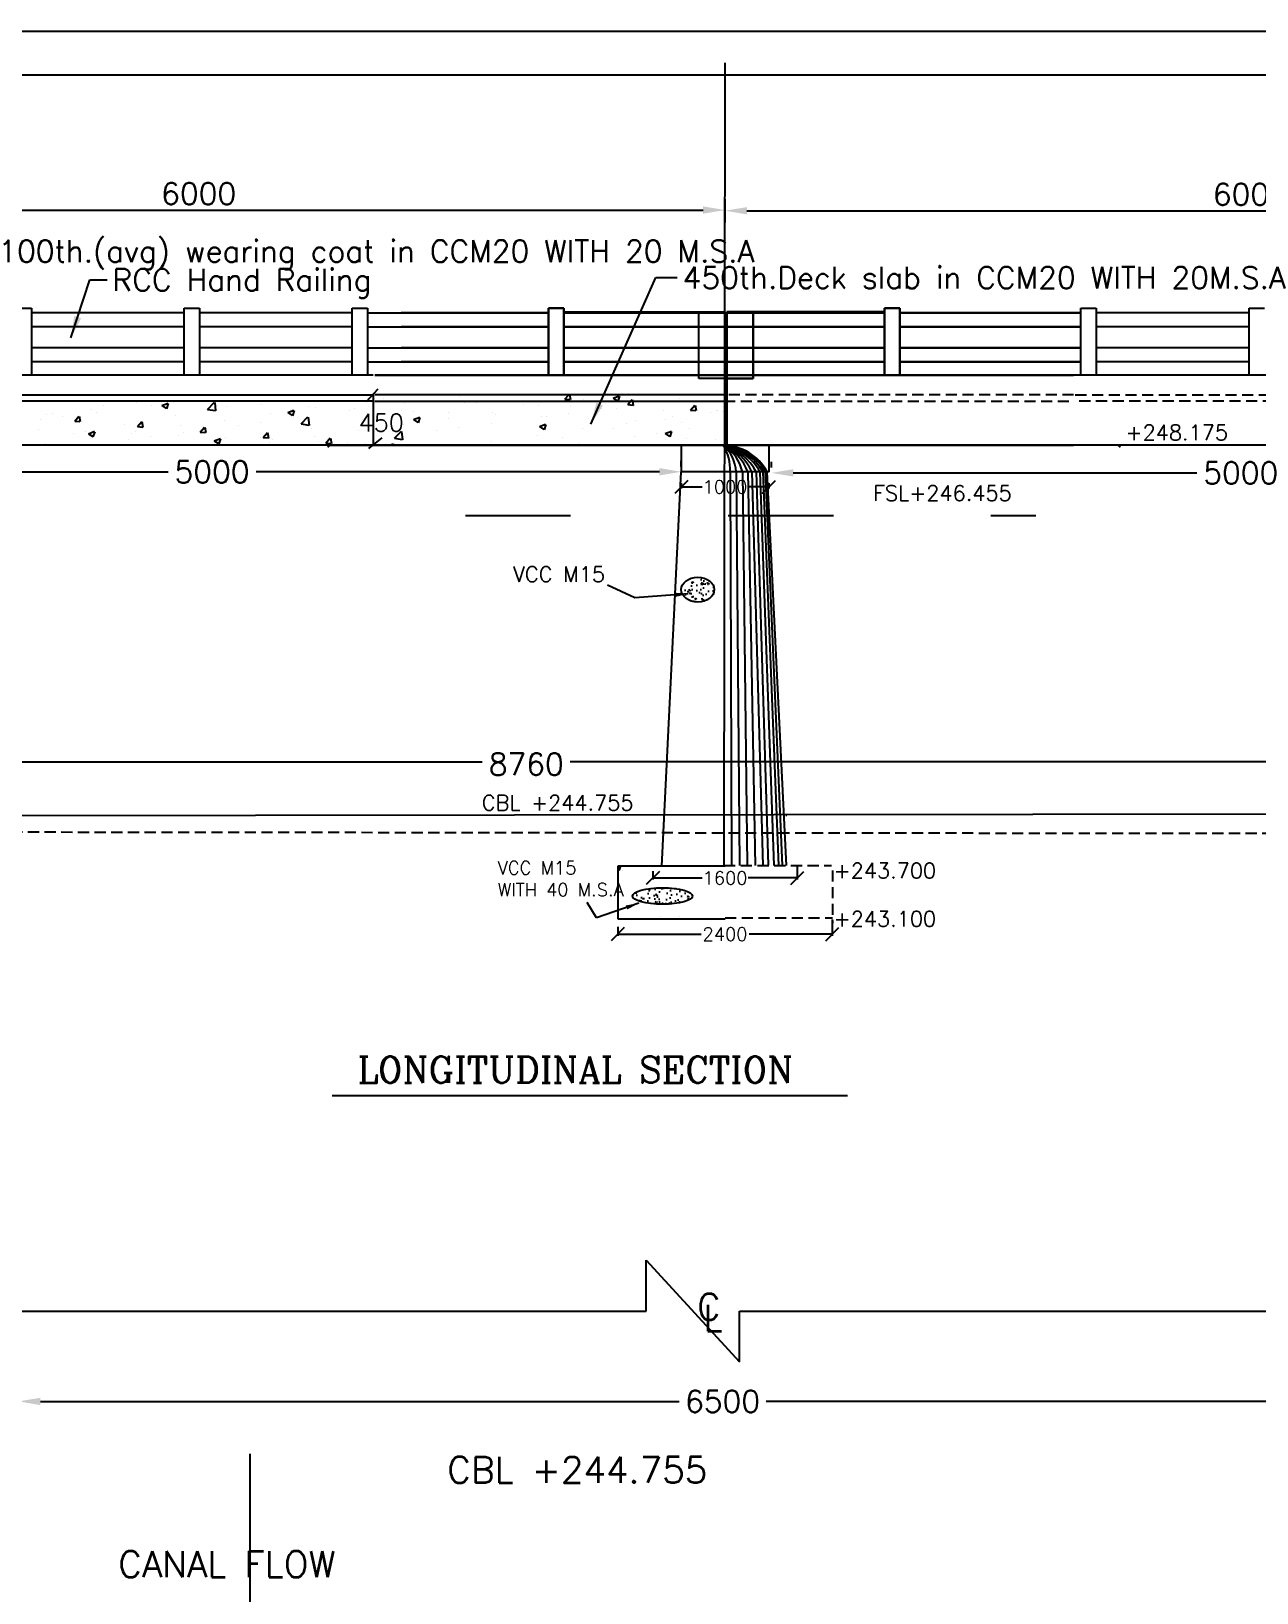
# Model space of a CAD drawing. Header units: inches. Extents: x 51525 to 54746, y 80446 to 81529.
# Drawn here: x 51664.4 to 51804.3, y 81328 to 81506.5 of the extents above; entities that cross this region are included whole.
import ezdxf

# ---------------------------------------------------------------- set-up
doc = ezdxf.new("R2010")
doc.units = ezdxf.units.IN
doc.header["$MEASUREMENT"] = 0
for name, pattern in [('ACAD_ISO03W100', [30, 12, -18]), ('CENTER', [50.8, 31.75, -6.35, 6.35, -6.35]), ('DASHED2', [9.525, 6.35, -3.175])]:
    doc.linetypes.add(name, pattern=pattern)
for name, color, linetype in [('CENTER LINE', 1, 'CENTER'), ('dim', 2, 'Continuous'), ('hat', 8, 'Continuous'), ('text', 6, 'Continuous')]:
    doc.layers.add(name, color=color, linetype=linetype)
doc.styles.add('RC', font='romanc.shx')
doc.styles.add('rs', font='romans.shx')
doc.styles.get("Standard").update_dxf_attribs({"font": 'romans.shx'})
doc.dimstyles.new('ISO-25', dxfattribs={"dimtxt": 2.5, "dimasz": 2.5, "dimexe": 1.25, "dimexo": 0.625, "dimtad": 1, "dimtxsty": 'Standard', "dimcen": 2.5, "dimadec": 0, "dimazin": 0, "dimtfac": 1, "dimtmove": 0, "dimatfit": 3, "dimfxl": 1, "dimarcsym": 0})
doc.dimstyles.get("Standard").update_dxf_attribs({"dimtxt": 1.5, "dimasz": 1.5, "dimexe": 0.18, "dimexo": 0.0625, "dimgap": 0.09, "dimtad": 0, "dimdec": 0, "dimlfac": 100, "dimzin": 0, "dimdsep": 46, "dimtxsty": 'Standard', "dimblk": 'OBLIQUE', "dimcen": 0.09, "dimadec": 0, "dimazin": 0, "dimtfac": 1, "dimtdec": 0, "dimtofl": 0, "dimtmove": 0, "dimatfit": 3, "dimfxl": 1, "dimtolj": 1, "dimtzin": 0, "dimarcsym": 0})

# ---------------------------------------------------------------- blocks, each defined once
blk = doc.blocks.new('_Oblique')
at = {"color": 0, "linetype": 'ByBlock', "lineweight": -2}
blk.add_line((-0.5, -0.5), (0.5, 0.5), dxfattribs=at)
blk = doc.blocks.new('*D208')
at = {"layer": 'text', "color": 0, "lineweight": -2, "transparency": 16777216}
for p, q in [((51623.39, 81486.63), (51623.39, 81487.28)), ((51625.89, 81486.03), (51741.11, 81486.03)), ((51743.61, 81486.62), (51743.61, 81487.28))]:
    blk.add_line(p, q, dxfattribs=at)
at = {"layer": 'text', "color": 0, "transparency": 16777216}
for points in [[(51625.89, 81486.45), (51625.89, 81485.62), (51623.39, 81486.03)], [(51741.11, 81486.45), (51741.11, 81485.62), (51743.61, 81486.03)]]:
    blk.add_solid(points, dxfattribs=at)
at = {"layer": 'text', "color": 0, "transparency": 16777216, "insert": (51683.5, 81487.91), "char_height": 2.5, "attachment_point": 5}
blk.add_mtext('6000', dxfattribs=at)
blk = doc.blocks.new('*D209')
at = {"color": 0, "lineweight": -2, "transparency": 16777216}
for p, q in [((51743.61, 81484.62), (51743.61, 81487.21)), ((51746.11, 81485.96), (51861.1, 81485.96)), ((51863.6, 81484.62), (51863.6, 81487.21))]:
    blk.add_line(p, q, dxfattribs=at)
at = {"color": 0, "transparency": 16777216}
for points in [[(51746.11, 81486.37), (51746.11, 81485.54), (51743.61, 81485.96)], [(51861.1, 81486.37), (51861.1, 81485.54), (51863.6, 81485.96)]]:
    blk.add_solid(points, dxfattribs=at)
at = {"color": 0, "transparency": 16777216, "insert": (51803.61, 81487.83), "char_height": 2.5, "attachment_point": 5}
blk.add_mtext('6000', dxfattribs=at)
blk = doc.blocks.new('*D210')
at = {"layer": 'text', "color": 0, "lineweight": -2, "transparency": 16777216}
for p, q in [((51748.9, 81456.63), (51748.9, 81457.25)), ((51856.12, 81456.63), (51856.12, 81457.25)), ((51751.4, 81456), (51797.48, 81456)), ((51853.62, 81456), (51807.54, 81456))]:
    blk.add_line(p, q, dxfattribs=at)
at = {"layer": 'text', "color": 0, "transparency": 16777216}
for points in [[(51751.4, 81456.42), (51751.4, 81455.59), (51748.9, 81456)], [(51853.62, 81456.42), (51853.62, 81455.59), (51856.12, 81456)]]:
    blk.add_solid(points, dxfattribs=at)
at = {"layer": 'text', "color": 0, "transparency": 16777216, "insert": (51802.51, 81456), "char_height": 2.5, "attachment_point": 5}
blk.add_mtext('5000', dxfattribs=at)
blk = doc.blocks.new('*D218')
at = {"layer": 'text', "color": 0, "lineweight": -2, "transparency": 16777216}
for p, q in [((51631.44, 81456.63), (51631.44, 81457.38)), ((51738.61, 81456.75), (51738.61, 81457.38)), ((51633.94, 81456.13), (51680, 81456.13)), ((51736.11, 81456.13), (51690.06, 81456.13))]:
    blk.add_line(p, q, dxfattribs=at)
at = {"layer": 'text', "color": 0, "transparency": 16777216}
for points in [[(51633.94, 81456.55), (51633.94, 81455.71), (51631.44, 81456.13)], [(51736.11, 81456.55), (51736.11, 81455.71), (51738.61, 81456.13)]]:
    blk.add_solid(points, dxfattribs=at)
at = {"layer": 'text', "color": 0, "transparency": 16777216, "insert": (51685.03, 81456.13), "char_height": 2.5, "attachment_point": 5}
blk.add_mtext('5000', dxfattribs=at)
blk = doc.blocks.new('*D221')
at = {"color": 0, "lineweight": -2, "transparency": 16777216}
for p, q in [((51751.86, 81410.99), (51751.86, 81409.54)), ((51735.36, 81410.5), (51735.36, 81409.54)), ((51735.36, 81409.72), (51740.99, 81409.72)), ((51751.86, 81409.72), (51746.24, 81409.72))]:
    blk.add_line(p, q, dxfattribs=at)
at = {"color": 0, "lineweight": -2, "transparency": 16777216, "xscale": 1.5, "yscale": 1.5, "zscale": 1.5, "rotation": 180}
blk.add_blockref('_Oblique', (51735.36, 81409.72), dxfattribs=at)
at = {"color": 0, "lineweight": -2, "transparency": 16777216, "xscale": 1.5, "yscale": 1.5, "zscale": 1.5}
blk.add_blockref('_Oblique', (51751.86, 81409.72), dxfattribs=at)
at = {"color": 0, "transparency": 16777216, "insert": (51743.61, 81409.72), "char_height": 1.5, "attachment_point": 5}
blk.add_mtext('\\A1;1600', dxfattribs=at)
blk = doc.blocks.new('*D220')
at = {"color": 0, "lineweight": -2, "transparency": 16777216}
for p, q in [((51731.36, 81404.12), (51731.36, 81403.12)), ((51755.86, 81404.99), (51755.86, 81403.12)), ((51731.36, 81403.3), (51740.88, 81403.3)), ((51755.86, 81403.3), (51746.35, 81403.3))]:
    blk.add_line(p, q, dxfattribs=at)
at = {"color": 0, "lineweight": -2, "transparency": 16777216, "xscale": 1.5, "yscale": 1.5, "zscale": 1.5, "rotation": 180}
blk.add_blockref('_Oblique', (51731.36, 81403.3), dxfattribs=at)
at = {"color": 0, "lineweight": -2, "transparency": 16777216, "xscale": 1.5, "yscale": 1.5, "zscale": 1.5}
blk.add_blockref('_Oblique', (51755.86, 81403.3), dxfattribs=at)
at = {"color": 0, "transparency": 16777216, "insert": (51743.61, 81403.3), "char_height": 1.5, "attachment_point": 5}
blk.add_mtext('\\A1;2400', dxfattribs=at)
blk = doc.blocks.new('*D219')
at = {"color": 0, "lineweight": -2, "transparency": 16777216}
for p, q in [((51738.61, 81454.82), (51738.61, 81454.22)), ((51738.61, 81454.4), (51740.99, 81454.4)), ((51748.61, 81454.4), (51746.24, 81454.4)), ((51748.61, 81454.82), (51748.61, 81454.22))]:
    blk.add_line(p, q, dxfattribs=at)
at = {"color": 0, "lineweight": -2, "transparency": 16777216, "xscale": 1.5, "yscale": 1.5, "zscale": 1.5, "rotation": 180}
blk.add_blockref('_Oblique', (51738.61, 81454.4), dxfattribs=at)
at = {"color": 0, "lineweight": -2, "transparency": 16777216, "xscale": 1.5, "yscale": 1.5, "zscale": 1.5}
blk.add_blockref('_Oblique', (51748.61, 81454.4), dxfattribs=at)
at = {"color": 0, "transparency": 16777216, "insert": (51743.61, 81454.4), "char_height": 1.5, "attachment_point": 5}
blk.add_mtext('\\A1;1000', dxfattribs=at)
blk = doc.blocks.new('*D275')
at = {"color": 0, "lineweight": -2, "transparency": 16777216}
for p, q in [((51662.93, 81350.6), (51662.93, 81348.66)), ((51823.73, 81350.6), (51823.73, 81348.66)), ((51665.43, 81349.91), (51738.36, 81349.91)), ((51821.23, 81349.91), (51748.3, 81349.91))]:
    blk.add_line(p, q, dxfattribs=at)
at = {"color": 0, "transparency": 16777216}
for points in [[(51665.43, 81350.33), (51665.43, 81349.49), (51662.93, 81349.91)], [(51821.23, 81350.33), (51821.23, 81349.49), (51823.73, 81349.91)]]:
    blk.add_solid(points, dxfattribs=at)
at = {"color": 0, "transparency": 16777216, "insert": (51743.33, 81349.91), "char_height": 2.5, "attachment_point": 5}
blk.add_mtext('6500', dxfattribs=at)
blk = doc.blocks.new('*D310')
at = {"color": 0, "lineweight": -2, "transparency": 16777216}
for p, q in [((51638.86, 81417.46), (51638.86, 81424.25)), ((51851.07, 81417.72), (51851.07, 81424.25)), ((51641.36, 81423), (51715.88, 81423)), ((51848.57, 81423), (51725.94, 81423))]:
    blk.add_line(p, q, dxfattribs=at)
at = {"color": 0, "transparency": 16777216}
for points in [[(51641.36, 81423.42), (51641.36, 81422.58), (51638.86, 81423)], [(51848.57, 81423.42), (51848.57, 81422.58), (51851.07, 81423)]]:
    blk.add_solid(points, dxfattribs=at)
at = {"color": 0, "transparency": 16777216, "insert": (51720.91, 81422.72), "char_height": 2.5, "attachment_point": 5}
blk.add_mtext('8760', dxfattribs=at)

msp = doc.modelspace()

# ---------------------------------------------------------------- hatches: boundary and pattern name
h = msp.add_hatch()
h.set_pattern_fill('AR-CONC', color=256, scale=0.25, style=0)
h.set_pattern_definition([(50, (0, 0), (1.793150457, -0.156880337), [0.1875, -2.0625]), (355, (0, 0), (-0.346878334, 1.880480334), [0.15, -1.65]), (100.4514, (0.1494, -0.013), (1.446273454, 1.723598855), [0.159350475, -1.75285528]), (46.1842, (0, 0.5), (2.66810262, -0.413797536), [0.28125, -3.09375]), (96.6356, (0.2223, 0.4655), (2.336656764, 2.43529468), [0.23902572, -2.6292825]), (351.1842, (0, 0.5), (2.33665486, 2.4352965), [0.225, -2.475]), (21, (0.25, 0.375), (1.49226763, -1.006547227), [0.1875, -2.0625]), (326, (0.25, 0.375), (0.60828833, 1.812875113), [0.15, -1.65]), (71.4514, (0.3744, 0.2911), (2.10055657, 0.806326242), [0.159350475, -1.75285528]), (37.5, (0, 0), (0.0303996383, 0.8322346346), [0, -1.63, 0, -1.675, 0, -1.65625]), (7.5, (0, 0), (0.657673844, 0.98602928), [0, -0.955, 0, -1.5925, 0, -0.63125]), (327.5, (-0.5575, 0), (1.3345560904, -0.0563871793), [0, -0.625, 0, -1.95, 0, -2.5875]), (317.5, (-0.8075, 0), (1.457965423, 0.250262456), [0, -0.8125, 0, -1.295, 0, -1.8375])])
edge = h.paths.add_edge_path()
edge.add_ellipse((51740.497, 81442.66), major_axis=(1.89, 0), ratio=0.7499997, start_angle=0, end_angle=360)
h = msp.add_hatch()
h.set_pattern_fill('AR-CONC', color=256, scale=0.25, style=0)
h.set_pattern_definition([(50, (0, -1.7567), (1.793150457, -0.156880337), [0.1875, -2.0625]), (355, (0, -1.7567), (-0.346878334, 1.880480334), [0.15, -1.65]), (100.4514, (0.1494, -1.7697), (1.446273454, 1.723598855), [0.159350475, -1.75285528]), (46.1842, (0, -1.2567), (2.66810262, -0.413797536), [0.28125, -3.09375]), (96.6356, (0.2223, -1.2911), (2.336656764, 2.43529468), [0.23902572, -2.6292825]), (351.1842, (0, -1.2567), (2.33665486, 2.4352965), [0.225, -2.475]), (21, (0.25, -1.3817), (1.49226763, -1.006547227), [0.1875, -2.0625]), (326, (0.25, -1.3817), (0.60828833, 1.812875113), [0.15, -1.65]), (71.4514, (0.3744, -1.4655), (2.10055657, 0.806326242), [0.159350475, -1.75285528]), (37.5, (0, -1.75666), (0.0303996383, 0.8322346346), [0, -1.63, 0, -1.675, 0, -1.65625]), (7.5, (0, -1.7567), (0.657673844, 0.98602928), [0, -0.955, 0, -1.5925, 0, -0.63125]), (327.5, (-0.5575, -1.75666), (1.3345560904, -0.0563871793), [0, -0.625, 0, -1.95, 0, -2.5875]), (317.5, (-0.8075, -1.7567), (1.457965423, 0.250262456), [0, -0.8125, 0, -1.295, 0, -1.8375])])
edge = h.paths.add_edge_path()
edge.add_ellipse((51736.476, 81407.657), major_axis=(3.429, 0), ratio=0.2755869, start_angle=0, end_angle=360)

# ---------------------------------------------------------------- linework, layer by layer
at = {"color": 0}
for p, q in [((51743.515, 81411.147), (51743.615, 81502.858)), ((51662.64, 81474.808), (51664.39, 81474.808)), ((51664.39, 81474.808), (51664.39, 81467.183)), ((51681.84, 81474.308), (51664.39, 81474.308)), ((51681.84, 81467.183), (51681.84, 81474.808)), ((51681.84, 81474.808), (51683.59, 81474.808)), ((51683.59, 81474.808), (51683.59, 81467.183)), ((51701.04, 81474.308), (51683.59, 81474.308)), ((51701.04, 81474.808), (51702.79, 81474.808)), ((51701.04, 81467.183), (51701.04, 81474.808)), ((51702.79, 81474.808), (51702.79, 81467.183)), ((51702.79, 81474.308), (51723.44, 81474.308)), ((51723.44, 81474.308), (51706.615, 81474.308)), ((51723.44, 81467.183), (51723.44, 81474.808)), ((51723.44, 81474.808), (51725.19, 81474.808)), ((51725.19, 81474.808), (51723.44, 81474.808)), ((51723.44, 81474.808), (51723.44, 81467.183)), ((51725.19, 81474.808), (51725.19, 81467.183)), ((51725.19, 81467.183), (51725.19, 81474.808)), ((51725.19, 81474.399), (51743.615, 81474.399)), ((51743.515, 81474.308), (51725.19, 81474.308)), ((51725.19, 81474.308), (51743.515, 81474.308)), ((51740.615, 81466.774), (51740.615, 81474.399)), ((51743.615, 81474.399), (51743.615, 81466.774)), ((51743.815, 81466.774), (51743.815, 81474.399)), ((51743.815, 81474.399), (51761.84, 81474.399)), ((51761.84, 81474.399), (51743.815, 81474.399)), ((51743.815, 81474.399), (51743.815, 81466.774)), ((51761.84, 81474.308), (51743.815, 81474.308)), ((51743.815, 81474.308), (51761.84, 81474.308)), ((51746.815, 81474.399), (51746.815, 81466.774)), ((51746.815, 81466.774), (51746.815, 81474.399)), ((51761.84, 81467.183), (51761.84, 81474.808)), ((51761.84, 81474.808), (51763.59, 81474.808)), ((51763.59, 81474.808), (51761.84, 81474.808)), ((51761.84, 81474.808), (51761.84, 81467.183)), ((51763.59, 81474.808), (51763.59, 81467.183)), ((51763.59, 81467.183), (51763.59, 81474.808)), ((51784.26, 81474.308), (51763.59, 81474.308)), ((51763.59, 81474.308), (51784.26, 81474.308)), ((51784.26, 81474.808), (51786.01, 81474.808)), ((51784.26, 81467.183), (51784.26, 81474.808)), ((51786.01, 81474.808), (51786.01, 81467.183)), ((51803.46, 81474.308), (51786.01, 81474.308)), ((51803.46, 81467.183), (51803.46, 81474.808)), ((51803.46, 81474.808), (51805.21, 81474.808)), ((51681.84, 81472.683), (51664.39, 81472.683)), ((51701.04, 81472.683), (51683.59, 81472.683)), ((51702.79, 81472.683), (51723.44, 81472.683)), ((51723.44, 81472.683), (51706.615, 81472.683)), ((51743.515, 81472.683), (51725.19, 81472.683)), ((51725.19, 81472.683), (51743.515, 81472.683)), ((51761.84, 81472.683), (51743.815, 81472.683)), ((51743.815, 81472.683), (51761.84, 81472.683)), ((51784.26, 81472.683), (51763.59, 81472.683)), ((51763.59, 81472.683), (51784.26, 81472.683)), ((51803.46, 81472.683), (51786.01, 81472.683)), ((51681.84, 81470.308), (51664.39, 81470.308)), ((51701.04, 81470.308), (51683.59, 81470.308)), ((51702.79, 81470.308), (51723.44, 81470.308)), ((51723.44, 81470.308), (51706.615, 81470.308)), ((51743.515, 81470.308), (51725.19, 81470.308)), ((51725.19, 81470.308), (51743.515, 81470.308)), ((51761.84, 81470.308), (51743.815, 81470.308)), ((51743.815, 81470.308), (51761.84, 81470.308)), ((51784.26, 81470.308), (51763.59, 81470.308)), ((51763.59, 81470.308), (51784.26, 81470.308)), ((51803.46, 81470.308), (51786.01, 81470.308)), ((51681.84, 81468.683), (51664.39, 81468.683)), ((51701.04, 81468.683), (51683.59, 81468.683)), ((51702.79, 81468.683), (51723.44, 81468.683)), ((51723.44, 81468.683), (51706.615, 81468.683)), ((51743.515, 81468.683), (51725.19, 81468.683)), ((51725.19, 81468.683), (51743.515, 81468.683)), ((51761.84, 81468.683), (51743.815, 81468.683)), ((51743.815, 81468.683), (51761.84, 81468.683)), ((51784.26, 81468.683), (51763.59, 81468.683)), ((51763.59, 81468.683), (51784.26, 81468.683)), ((51803.46, 81468.683), (51786.01, 81468.683)), ((51703.415, 81467.183), (51623.615, 81467.183)), ((51664.39, 81467.183), (51662.64, 81467.183)), ((51683.59, 81467.183), (51681.84, 81467.183)), ((51702.79, 81467.183), (51701.04, 81467.183)), ((51783.415, 81467.183), (51703.615, 81467.183)), ((51703.615, 81467.183), (51783.415, 81467.183)), ((51725.19, 81467.183), (51723.44, 81467.183)), ((51723.44, 81467.183), (51725.19, 81467.183)), ((51743.615, 81466.774), (51740.615, 81466.774)), ((51743.615, 81464.524), (51743.615, 81466.774)), ((51746.815, 81466.774), (51743.815, 81466.774)), ((51743.815, 81466.774), (51743.815, 81464.524)), ((51743.815, 81466.774), (51746.815, 81466.774)), ((51743.815, 81464.524), (51743.815, 81466.774)), ((51763.59, 81467.183), (51761.84, 81467.183)), ((51761.84, 81467.183), (51763.59, 81467.183)), ((51863.435, 81467.183), (51763.59, 81467.183)), ((51786.01, 81467.183), (51784.26, 81467.183)), ((51805.21, 81467.183), (51803.46, 81467.183)), ((51743.515, 81464.933), (51703.615, 81464.933)), ((51704.556, 81464.484), (51704.556, 81464.484)), ((51707.047, 81464.886), (51707.047, 81464.886)), ((51709.895, 81464.258), (51709.895, 81464.258)), ((51713.279, 81464.761), (51713.279, 81464.761)), ((51725.334, 81464.427), (51725.758, 81464.933)), ((51725.334, 81464.427), (51725.932, 81464.375)), ((51725.994, 81464.335), (51725.884, 81464.933)), ((51727.439, 81464.355), (51727.439, 81464.355)), ((51730.821, 81464.531), (51731.521, 81464.799)), ((51730.821, 81464.531), (51731.318, 81464.195)), ((51731.39, 81464.183), (51731.584, 81464.76)), ((51732.828, 81464.183), (51732.989, 81464.374)), ((51733.079, 81464.183), (51733.051, 81464.334)), ((51738.364, 81464.466), (51738.364, 81464.466)), ((51743.715, 81458.774), (51743.715, 81464.524)), ((51743.815, 81458.774), (51743.815, 81464.524)), ((51743.815, 81464.524), (51743.815, 81458.774)), ((51703.415, 81464.183), (51623.615, 81464.183)), ((51665.417, 81464.183), (51665.431, 81464.173)), ((51665.494, 81464.134), (51665.51, 81464.183)), ((51666.165, 81462.636), (51666.165, 81462.636)), ((51666.808, 81462.747), (51666.808, 81462.747)), ((51669.341, 81461.926), (51669.823, 81462.5)), ((51670.001, 81461.833), (51669.885, 81462.46)), ((51671.216, 81463.277), (51671.216, 81463.277)), ((51671.775, 81462.895), (51671.775, 81462.895)), ((51672.64, 81463.748), (51672.64, 81463.748)), ((51676.41, 81464.026), (51676.41, 81464.026)), ((51678.091, 81463.726), (51678.091, 81463.726)), ((51679.305, 81463.708), (51680.005, 81463.977)), ((51679.305, 81463.708), (51679.802, 81463.373)), ((51679.865, 81463.333), (51680.068, 81463.937)), ((51680.594, 81464.056), (51680.594, 81464.056)), ((51680.868, 81462.554), (51680.868, 81462.554)), ((51684.52, 81463.263), (51685.299, 81464.074)), ((51684.52, 81463.263), (51685.409, 81463.125)), ((51685.312, 81464.043), (51685.312, 81464.043)), ((51685.473, 81463.081), (51685.363, 81464.031)), ((51686.7, 81463.555), (51686.7, 81463.555)), ((51690.65, 81463.817), (51690.65, 81463.817)), ((51691.667, 81462.792), (51691.667, 81462.792)), ((51693.676, 81462.907), (51694.376, 81463.176)), ((51693.676, 81462.907), (51694.174, 81462.572)), ((51694.236, 81462.532), (51694.439, 81463.136)), ((51695.193, 81461.607), (51695.971, 81462.419)), ((51695.988, 81463.592), (51695.988, 81463.592)), ((51696.802, 81463.496), (51696.802, 81463.496)), ((51700.672, 81463.101), (51700.672, 81463.101)), ((51701.327, 81463.366), (51701.327, 81463.366)), ((51701.853, 81464.136), (51701.853, 81464.136)), ((51703.615, 81464.183), (51743.515, 81464.183)), ((51706.665, 81463.14), (51706.665, 81463.14)), ((51706.963, 81463.929), (51706.963, 81463.929)), ((51708.014, 81463.058), (51708.014, 81463.058)), ((51712.003, 81462.915), (51712.003, 81462.915)), ((51713.846, 81464.059), (51713.846, 81464.059)), ((51715.233, 81464.033), (51715.233, 81464.033)), ((51717.111, 81462.901), (51717.111, 81462.901)), ((51717.341, 81462.689), (51717.341, 81462.689)), ((51720.571, 81463.807), (51720.571, 81463.807)), ((51722.304, 81463.651), (51722.304, 81463.651)), ((51722.68, 81462.464), (51722.68, 81462.464)), ((51723.254, 81462.476), (51723.254, 81462.476)), ((51725.757, 81462.806), (51725.757, 81462.806)), ((51725.909, 81463.582), (51725.909, 81463.582)), ((51729.545, 81463.305), (51729.545, 81463.305)), ((51731.247, 81463.356), (51731.247, 81463.356)), ((51731.381, 81464.156), (51731.39, 81464.183)), ((51732.507, 81463.8), (51732.828, 81464.183)), ((51732.507, 81463.8), (51733.104, 81463.747)), ((51733.167, 81463.707), (51733.079, 81464.183)), ((51735.86, 81464.136), (51735.86, 81464.136)), ((51736.586, 81463.13), (51736.586, 81463.13)), ((51737.562, 81462.416), (51737.562, 81462.416)), ((51739.679, 81463.172), (51740.161, 81463.747)), ((51739.679, 81463.172), (51740.277, 81463.12)), ((51740.34, 81463.08), (51740.224, 81463.707)), ((51741.924, 81462.905), (51741.924, 81462.905)), ((51742.593, 81463.098), (51742.593, 81463.098)), ((51742.696, 81463.12), (51742.696, 81463.12)), ((51743.376, 81463.022), (51743.376, 81463.022)), ((51665.199, 81460.979), (51665.199, 81460.979)), ((51665.484, 81462.066), (51665.484, 81462.066)), ((51667.988, 81462.396), (51667.988, 81462.396)), ((51669.341, 81461.926), (51669.938, 81461.873)), ((51670.538, 81460.754), (51670.538, 81460.754)), ((51670.903, 81460.483), (51671.603, 81460.752)), ((51671.463, 81460.108), (51671.666, 81460.712)), ((51675.036, 81461.553), (51675.036, 81461.553)), ((51676.288, 81460.697), (51676.288, 81460.697)), ((51676.513, 81461.298), (51676.995, 81461.873)), ((51676.513, 81461.298), (51677.111, 81461.246)), ((51677.174, 81461.206), (51677.058, 81461.833)), ((51681.422, 81461.402), (51681.422, 81461.402)), ((51683.686, 81460.671), (51684.168, 81461.245)), ((51683.686, 81460.671), (51684.284, 81460.618)), ((51684.346, 81460.578), (51684.231, 81461.205)), ((51686.474, 81462.042), (51686.474, 81462.042)), ((51688.066, 81461.442), (51688.066, 81461.442)), ((51690.569, 81461.771), (51690.569, 81461.771)), ((51690.858, 81460.043), (51691.341, 81460.618)), ((51694.357, 81462.27), (51694.357, 81462.27)), ((51695.193, 81461.607), (51696.082, 81461.469)), ((51696.146, 81461.426), (51696.035, 81462.376)), ((51696.351, 81461.056), (51696.351, 81461.056)), ((51701.731, 81460.807), (51701.731, 81460.807)), ((51702.182, 81462.057), (51702.182, 81462.057)), ((51705.865, 81459.952), (51706.644, 81460.764)), ((51706.818, 81459.771), (51706.707, 81460.721)), ((51706.925, 81461.557), (51706.925, 81461.557)), ((51708.047, 81462.106), (51708.748, 81462.375)), ((51708.047, 81462.106), (51708.545, 81461.771)), ((51708.608, 81461.731), (51708.811, 81462.335)), ((51710.648, 81460.817), (51710.648, 81460.817)), ((51712.059, 81462.261), (51712.059, 81462.261)), ((51713.151, 81461.146), (51713.151, 81461.146)), ((51716.939, 81461.645), (51716.939, 81461.645)), ((51722.419, 81461.305), (51723.119, 81461.574)), ((51722.419, 81461.305), (51722.916, 81460.97)), ((51722.979, 81460.93), (51723.182, 81461.534)), ((51727.317, 81461.026), (51727.317, 81461.026)), ((51728.018, 81462.238), (51728.018, 81462.238)), ((51730.929, 81461.096), (51730.929, 81461.096)), ((51732.368, 81461.666), (51732.368, 81461.666)), ((51733.356, 81462.013), (51733.356, 81462.013)), ((51736.761, 81462.097), (51736.761, 81462.097)), ((51736.79, 81460.505), (51737.49, 81460.773)), ((51737.35, 81460.129), (51737.553, 81460.734)), ((51738.694, 81461.787), (51738.694, 81461.787)), ((51739.52, 81461.02), (51739.52, 81461.02)), ((51666.043, 81459.308), (51666.043, 81459.308)), ((51669.204, 81460.552), (51669.204, 81460.552)), ((51670.903, 81460.483), (51671.4, 81460.147)), ((51671.094, 81459.948), (51671.094, 81459.948)), ((51675.46, 81459.782), (51675.46, 81459.782)), ((51675.876, 81460.528), (51675.876, 81460.528)), ((51677.963, 81460.112), (51677.963, 81460.112)), ((51681.214, 81460.303), (51681.214, 81460.303)), ((51681.751, 81460.61), (51681.751, 81460.61)), ((51685.274, 81459.682), (51685.974, 81459.951)), ((51685.274, 81459.682), (51685.771, 81459.346)), ((51685.834, 81459.307), (51686.037, 81459.911)), ((51686.552, 81460.077), (51686.552, 81460.077)), ((51690.519, 81460.055), (51690.519, 81460.055)), ((51690.859, 81460.043), (51691.456, 81459.991)), ((51691.519, 81459.951), (51691.403, 81460.578)), ((51691.546, 81459.463), (51691.546, 81459.463)), ((51691.89, 81459.852), (51691.89, 81459.852)), ((51696.68, 81460.167), (51696.68, 81460.167)), ((51697.229, 81459.626), (51697.229, 81459.626)), ((51698.031, 81459.415), (51698.513, 81459.99)), ((51698.031, 81459.415), (51698.629, 81459.363)), ((51698.265, 81458.933), (51698.515, 81459.183)), ((51698.515, 81459.183), (51708.515, 81459.183)), ((51698.692, 81459.323), (51698.576, 81459.95)), ((51700.545, 81459.487), (51700.545, 81459.487)), ((51702.567, 81459.401), (51702.567, 81459.401)), ((51783.415, 81459.183), (51703.615, 81459.183)), ((51703.615, 81459.183), (51783.415, 81459.183)), ((51704.332, 81459.985), (51704.332, 81459.985)), ((51705.535, 81459.183), (51705.686, 81459.362)), ((51705.774, 81459.183), (51705.748, 81459.323)), ((51705.865, 81459.952), (51706.754, 81459.814)), ((51707.905, 81459.175), (51707.905, 81459.175)), ((51716.989, 81459.572), (51716.989, 81459.572)), ((51722.183, 81460.322), (51722.183, 81460.322)), ((51725.097, 81460.095), (51725.097, 81460.095)), ((51726.914, 81459.36), (51726.914, 81459.36)), ((51733.23, 81460.192), (51733.23, 81460.192)), ((51735.733, 81460.522), (51735.733, 81460.522)), ((51736.79, 81460.505), (51737.287, 81460.169)), ((51738.633, 81456.13), (51738.633, 81459.183)), ((51739.157, 81459.901), (51739.157, 81459.901)), ((51742.575, 81459.791), (51742.575, 81459.791)), ((51748.665, 81456.13), (51748.665, 81459.183)), ((51788.515, 81459.183), (51778.515, 81459.183)), ((51788.765, 81458.933), (51788.515, 81459.183)), ((51736.389, 81411.055), (51738.615, 81456.13)), ((51748.665, 81456.13), (51738.615, 81456.13)), ((51638.864, 81416.835), (51851.07, 81417.096)), ((51731.365, 81411.055), (51731.365, 81405.055)), ((51743.615, 81411.055), (51731.365, 81411.055)), ((51731.365, 81410.671), (51731.466, 81410.603)), ((51731.528, 81410.563), (51731.693, 81411.055)), ((51731.863, 81410.577), (51731.863, 81410.577)), ((51738.456, 81405.365), (51738.456, 81405.365)), ((51731.365, 81405.055), (51743.615, 81405.055)), ((51736.212, 81405.269), (51736.212, 81405.269)), ((51698.731, 81384.875), (51757.608, 81384.875)), ((51734.602, 81360.238), (51734.602, 81366.056)), ((51734.602, 81366.056), (51745.245, 81354.437)), ((51637.216, 81360.238), (51734.602, 81360.238)), ((51745.245, 81360.238), (51817.54, 81360.238)), ((51745.245, 81354.437), (51745.245, 81360.238))]:
    msp.add_line(p, q, dxfattribs=at)
for p, q in [((51703.976, 81465.565), (51702.618, 81464.136)), ((51704.405, 81459.994), (51702.904, 81458.78)), ((51713.981, 81451.119), (51713.981, 81451.119))]:
    msp.add_line(p, q)
at = {"color": 0, "linetype": 'DASHED2', "ltscale": 0.2}
for p, q in [((51783.415, 81464.933), (51743.515, 81464.933)), ((51783.615, 81464.933), (51863.435, 81464.933)), ((51743.515, 81464.183), (51783.415, 81464.183)), ((51863.435, 81464.183), (51783.615, 81464.183)), ((51639.23, 81415.003), (51850.772, 81414.77)), ((51743.515, 81411.147), (51755.765, 81411.147)), ((51755.865, 81410.567), (51755.865, 81404.567)), ((51743.615, 81405.147), (51755.865, 81405.147))]:
    msp.add_line(p, q, dxfattribs=at)
at = {"linetype": 'ACAD_ISO03W100'}
msp.add_line((51713.981, 81451.119), (51779.118, 81451.119), dxfattribs=at)
for points in [[(51525.257, 81506.467), (52249.215, 81506.467), (52249.215, 80978.535), (51525.257, 80978.535)], [(51530.257, 81501.467), (52244.215, 81501.467), (52244.215, 80983.535), (51530.257, 80983.535)]]:
    msp.add_lwpolyline(points, close=True)
at = {"color": 0}
msp.add_lwpolyline([(51623.615, 81459.183), (51623.615, 81464.933), (51703.415, 81464.933), (51703.415, 81459.183), (51623.615, 81459.183)], dxfattribs=at)
msp.add_arc((51743.415, 81453.463), 5.667, 28.07249, 90, dxfattribs=at)
for centre, major_axis, ratio in [((51740.497, 81442.66), (1.89, 0), 0.7499997), ((51736.476, 81407.657), (3.429, 0), 0.2755869)]:
    msp.add_ellipse(centre, major_axis=major_axis, ratio=ratio)
at = {"layer": 'CENTER LINE', "color": 0}
for p, q in [((51743.615, 81458.774), (51743.615, 81464.524)), ((51743.715, 81458.774), (51743.715, 81464.524))]:
    msp.add_line(p, q, dxfattribs=at)
at = {"layer": 'dim', "color": 0}
for p, q in [((51750.636, 81411.147), (51748.415, 81456.13)), ((51750.667, 81416.864), (51750.55, 81416.864))]:
    msp.add_line(p, q, dxfattribs=at)
at = {"layer": 'hat', "color": 0}
for p, q in [((51744.211, 81456.13), (51744.359, 81411.147)), ((51744.863, 81456.13), (51745.263, 81411.147)), ((51745.59, 81456.13), (51746.129, 81411.147)), ((51746.211, 81456.13), (51747.07, 81411.147)), ((51746.67, 81456.13), (51747.94, 81411.147)), ((51747.162, 81456.13), (51748.532, 81411.17)), ((51747.59, 81456.13), (51749.169, 81411.147)), ((51747.932, 81456.13), (51749.698, 81411.147)), ((51748.189, 81456.13), (51750.153, 81411.147))]:
    msp.add_line(p, q, dxfattribs=at)
for centre, radius, start, end in [((51738.784, 81456.295), 5.429, 358.25619, 31.47566), ((51740.795, 81456.015), 4.07, 1.61637, 49.93232), ((51741.262, 81455.279), 4.411, 11.11362, 60.78864), ((51741.132, 81454.2), 5.433, 20.80942, 65.15716), ((51741.738, 81454.043), 5.356, 22.92858, 71.75287), ((51741.863, 81453.351), 5.983, 27.6718, 74.97257), ((51742.344, 81453.234), 5.992, 28.89507, 79.70961), ((51742.812, 81453.321), 5.84, 28.74633, 84.07838), ((51743.218, 81453.519), 5.614, 27.713, 87.99735)]:
    msp.add_arc(centre, radius, start, end, dxfattribs=at)
at = {"layer": 'text', "color": 0}
msp.add_line((51863.635, 81459.183), (51786.235, 81459.183), dxfattribs=at)

# ---------------------------------------------------------------- texts
at = {"color": 0, "style": 'RC'}
msp.add_text('LONGITUDINAL SECTION ', height=3, dxfattribs=at).set_placement((51701.643, 81386.314))
at = {"color": 0, "char_height": 2.5, "attachment_point": 1}
for s, insert in [('100th.(avg) wearing coat in CCM20 WITH 20 M.S.A', (51660.615, 81482.583)), ('RCC Hand Railing ', (51673.664, 81479.3)), ('450th.Deck slab in CCM20 WITH 20M.S.A', (51738.77, 81479.563))]:
    msp.add_mtext(s, dxfattribs=dict(at, insert=insert))
at = {"insert": (51701.778, 81462.736), "char_height": 2, "width": 6.03809, "attachment_point": 1, "style": 'rs'}
msp.add_mtext('450', dxfattribs=at)
at = {"layer": 'text', "color": 0, "style": 'rs'}
for s, height, p in [('+248.175', 1.75, (51789.35, 81459.742)), (' FSL+246.455', 1.75, (51759.329, 81452.815)), ('CBL +244.755', 1.75, (51715.834, 81417.435)), ('+243.700', 1.75, (51756.02, 81409.684)), ('+243.100', 1.75, (51756.02, 81404.169)), ('C', 3, (51740.41, 81359.215)), ('L', 3, (51741.145, 81357.929)), ('CBL +244.755', 3, (51711.884, 81340.587)), ('CANAL FLOW', 3, (51674.314, 81329.814))]:
    msp.add_text(s, height=height, dxfattribs=at).set_placement(p)
at = {"layer": 'text', "color": 0, "attachment_point": 7, "style": 'rs'}
for s, insert, char_height in [('VCC M15', (51719.414, 81443.549), 1.75), ('VCC M15\\PWITH 40 M.S.A', (51717.641, 81407.628), 1.5)]:
    msp.add_mtext(s, dxfattribs=dict(at, insert=insert, char_height=char_height))

# ---------------------------------------------------------------- dimensions: what is measured, and where the dimension line sits
at = {"color": 0}
for base, p1, p2, text, dimstyle, picture, middle in [((51863.603, 81485.958), (51743.615, 81483.991), (51863.603, 81483.991), '6000', 'ISO-25', '*D209', (51803.609, 81487.833)), ((51748.615, 81454.397), (51738.615, 81454.882), (51748.615, 81454.882), '1000', 'Standard', '*D219', (51743.615, 81454.397)), ((51735.365, 81409.725), (51751.865, 81411.055), (51735.365, 81410.563), '1600', 'Standard', '*D221', (51743.615, 81409.725))]:
    dim = msp.add_linear_dim(base=base, p1=p1, p2=p2, text=text, dimstyle=dimstyle, dxfattribs=at)
    dim.commit()
    dim.dimension.update_dxf_attribs({"geometry": picture, "text_midpoint": middle})
dim = msp.add_linear_dim(base=(51851.07, 81422.999), p1=(51638.864, 81416.835), p2=(51851.07, 81417.096), text='8760', dimstyle='ISO-25', override={"dimtad": 0, "dimtoh": 1, "dimtmove": 2})
dim.commit()
dim.dimension.update_dxf_attribs({"geometry": '*D310', "text_midpoint": (51720.912, 81422.722), "dimtype": 160})
dim = msp.add_linear_dim(base=(51755.865, 81403.298), p1=(51731.365, 81404.178), p2=(51755.865, 81405.055), text='2400', dimstyle='Standard', override={"dimasz": 1.5}, dxfattribs=at)
dim.commit()
dim.dimension.update_dxf_attribs({"geometry": '*D220', "text_midpoint": (51743.615, 81403.298)})
dim = msp.add_linear_dim(base=(51823.733, 81349.91), p1=(51662.93, 81351.223), p2=(51823.733, 81351.223), text='6500', dimstyle='ISO-25', override={"dimtad": 0, "dimtoh": 1})
dim.commit()
dim.dimension.update_dxf_attribs({"geometry": '*D275', "text_midpoint": (51743.331, 81349.91)})
at = {"layer": 'text', "color": 0}
dim = msp.add_linear_dim(base=(51743.615, 81486.033), p1=(51623.395, 81486.004), p2=(51743.615, 81485.994), text='6000', dimstyle='ISO-25', dxfattribs=at)
dim.commit()
dim.dimension.update_dxf_attribs({"geometry": '*D208', "text_midpoint": (51683.505, 81487.908)})
for base, p1, p2, picture, middle in [((51738.615, 81456.13), (51631.436, 81456.005), (51738.615, 81456.13), '*D218', (51685.025, 81456.13)), ((51856.124, 81456.005), (51748.902, 81456.005), (51856.124, 81456.005), '*D210', (51802.513, 81456.005))]:
    dim = msp.add_linear_dim(base=base, p1=p1, p2=p2, text='5000', dimstyle='ISO-25', override={"dimtad": 0, "dimtoh": 1}, dxfattribs=at)
    dim.commit()
    dim.dimension.update_dxf_attribs({"geometry": picture, "text_midpoint": middle})

# ---------------------------------------------------------------- leaders
at = {"color": 0, "annotation_type": 0, "has_hookline": 1, "hookline_direction": 0}
for points, text_width in [([(51652.842, 81464.464), (51659.503, 81481.333), (51659.99, 81481.333)], 99.286), ([(51668.913, 81471.422), (51671.066, 81478.05), (51673.039, 81478.05)], 33.095), ([(51728.274, 81461.577), (51735.724, 81478.313), (51738.145, 81478.313)], 79.048)]:
    msp.add_leader(points, dimstyle='ISO-25', override={"dimgap": 0.625, "dimtad": 0, "dimtoh": 1}, dxfattribs=dict(at, text_width=text_width))
msp.add_leader([(51689.388, 81319.181), (51689.388, 81343.927)], dimstyle='ISO-25', override={"dimgap": 0.625, "dimtad": 0, "dimtoh": 1})
at = {"layer": 'dim', "color": 0}
for points in [[(51739.395, 81442.187), (51733.312, 81441.71), (51730.188, 81443.188)], [(51733.776, 81406.837), (51728.942, 81405.177), (51727.883, 81406.934)]]:
    msp.add_leader(points, dimstyle='Standard', override={"dimtxt": 2, "dimasz": 1.5, "dimdec": 0, "dimlfac": 100}, dxfattribs=at)

doc.saveas('drawing.dxf')
